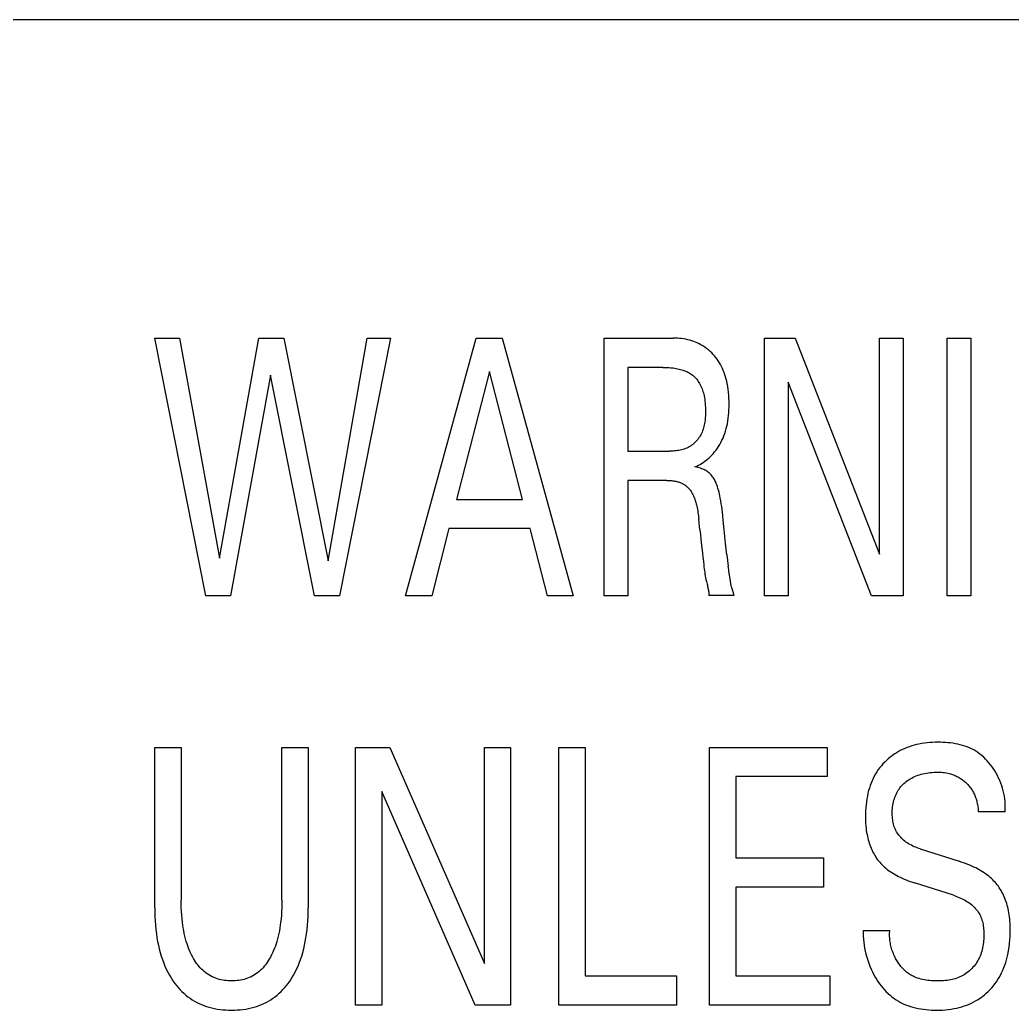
# Model space of a CAD drawing. Extents: x 0 to 420, y 0 to 297.
# Drawn here: x 145.3 to 151.84, y 223.99 to 230.53 of the extents above; entities that cross this region are included whole.
import ezdxf

# ---------------------------------------------------------------- set-up
doc = ezdxf.new("R2010")
doc.units = 0
doc.header["$LTSCALE"] = 23.1
doc.layers.add('10000_FRONT', color=7, linetype='CONTINUOUS')

msp = doc.modelspace()

# ---------------------------------------------------------------- linework, layer by layer
at = {"layer": '10000_FRONT', "color": 7, "linetype": 'CONTINUOUS'}
for p, q in [((194.1885, 230.5255), (89.1885, 230.5255)), ((146.5243, 226.7255), (146.1885, 228.4255)), ((146.1885, 228.4255), (146.3515, 228.4255)), ((146.3515, 228.4255), (146.6147, 226.9749)), ((146.6147, 226.9749), (146.8754, 228.4255)), ((146.8754, 228.4255), (147.0408, 228.4255)), ((147.0408, 228.4255), (147.3314, 226.9557)), ((147.3314, 226.9557), (147.5897, 228.4255)), ((147.7439, 228.4255), (147.4073, 226.7255)), ((147.5897, 228.4255), (147.7439, 228.4255)), ((147.8423, 226.7255), (148.3097, 228.4255)), ((148.3097, 228.4255), (148.4808, 228.4255)), ((148.4808, 228.4255), (148.9481, 226.7255)), ((149.1539, 226.7255), (149.1539, 228.4255)), ((149.1539, 228.4255), (149.6076, 228.4255)), ((150.2113, 226.7255), (150.2113, 228.4255)), ((150.2113, 228.4255), (150.4139, 228.4255)), ((150.4139, 228.4255), (150.97, 227.0002)), ((150.97, 227.0002), (150.97, 228.4255)), ((150.97, 228.4255), (151.125, 228.4255)), ((151.125, 228.4255), (151.125, 226.7255)), ((151.4156, 226.7255), (151.4156, 228.4255)), ((151.4156, 228.4255), (151.5713, 228.4255)), ((151.5713, 228.4255), (151.5713, 226.7255)), ((148.396, 228.2063), (148.1781, 227.3617)), ((148.6148, 227.3617), (148.396, 228.2063)), ((149.3097, 228.2328), (149.3097, 227.6798)), ((149.5398, 228.2328), (149.3097, 228.2328)), ((146.9513, 228.181), (146.6881, 226.7255)), ((147.2418, 226.7255), (146.9513, 228.181)), ((150.3663, 228.1352), (150.3663, 226.7255)), ((150.9159, 226.7255), (150.3663, 228.1352)), ((149.3097, 227.6798), (149.5809, 227.6798)), ((149.3097, 227.487), (149.3097, 226.7255)), ((149.5664, 227.487), (149.3097, 227.487)), ((148.1781, 227.3617), (148.6148, 227.3617)), ((149.7843, 227.1605), (149.7771, 227.2316)), ((148.1281, 227.1689), (148.0151, 226.7255)), ((148.664, 227.1689), (148.1281, 227.1689)), ((148.7786, 226.7255), (148.664, 227.1689)), ((149.9627, 226.9954), (149.9716, 226.9207)), ((149.9853, 226.825), (149.9778, 226.8749)), ((146.6881, 226.7255), (146.5243, 226.7255)), ((147.4073, 226.7255), (147.2418, 226.7255)), ((148.0151, 226.7255), (147.8423, 226.7255)), ((148.9481, 226.7255), (148.7786, 226.7255)), ((149.3097, 226.7255), (149.1539, 226.7255)), ((150.0095, 226.7268), (149.844, 226.7268)), ((150.3663, 226.7255), (150.2113, 226.7255)), ((151.125, 226.7255), (150.9159, 226.7255)), ((151.5713, 226.7255), (151.4156, 226.7255)), ((146.1885, 224.6665), (146.1885, 225.7255)), ((146.1885, 225.7255), (146.3629, 225.7255)), ((146.3629, 225.7255), (146.3629, 224.7171)), ((147.0271, 224.7171), (147.0271, 225.7255)), ((147.0271, 225.7255), (147.2005, 225.7255)), ((147.2005, 225.7255), (147.2005, 224.6665)), ((147.5132, 224.0255), (147.5132, 225.7255)), ((147.5132, 225.7255), (147.74, 225.7255)), ((147.74, 225.7255), (148.3626, 224.3002)), ((148.3626, 224.3002), (148.3626, 225.7255)), ((148.3626, 225.7255), (148.5361, 225.7255)), ((148.5361, 225.7255), (148.5361, 224.0255)), ((148.8533, 224.0255), (148.8533, 225.7255)), ((148.8533, 225.7255), (149.0277, 225.7255)), ((149.0277, 225.7255), (149.0277, 224.2183)), ((149.8472, 224.0255), (149.8472, 225.7255)), ((149.8472, 225.7255), (150.6243, 225.7255)), ((150.6243, 225.7255), (150.6243, 225.5328)), ((150.0216, 225.5328), (150.0216, 224.9966)), ((150.6243, 225.5328), (150.0216, 225.5328)), ((147.6867, 225.4352), (147.6867, 224.0255)), ((148.3021, 224.0255), (147.6867, 225.4352)), ((151.7981, 225.3002), (151.621, 225.3002)), ((151.2379, 225.0557), (151.4945, 224.9737)), ((150.0216, 224.9966), (150.6009, 224.9966)), ((150.6009, 224.9966), (150.6009, 224.8039)), ((150.0216, 224.8039), (150.0216, 224.2183)), ((150.6009, 224.8039), (150.0216, 224.8039)), ((151.4566, 224.7496), (151.1999, 224.8316)), ((150.862, 224.5183), (151.0373, 224.5183)), ((149.0277, 224.2183), (149.6295, 224.2183)), ((149.6295, 224.2183), (149.6295, 224.0255)), ((150.0216, 224.2183), (150.6406, 224.2183)), ((150.6406, 224.2183), (150.6406, 224.0255)), ((147.6867, 224.0255), (147.5132, 224.0255)), ((148.5361, 224.0255), (148.3021, 224.0255)), ((149.6295, 224.0255), (148.8533, 224.0255)), ((150.6406, 224.0255), (149.8472, 224.0255))]:
    msp.add_line(p, q, dxfattribs=at)
for points in [[(149.752, 227.5762), (149.7633, 227.5813), (149.7743, 227.5869), (149.7852, 227.5928), (149.7958, 227.5992), (149.8061, 227.6059), (149.8162, 227.6129), (149.8261, 227.6203), (149.8356, 227.6281), (149.845, 227.6363), (149.8542, 227.6449), (149.863, 227.6537), (149.8715, 227.6629), (149.8814, 227.6745), (149.8908, 227.6865), (149.8997, 227.6988), (149.9081, 227.7116), (149.916, 227.7246), (149.9234, 227.738), (149.9302, 227.7517), (149.937, 227.7666), (149.9431, 227.7818), (149.9487, 227.7972), (149.9537, 227.8128), (149.9581, 227.8286), (149.9621, 227.8445), (149.9655, 227.8605), (149.9688, 227.8787), (149.9715, 227.897), (149.9736, 227.9154), (149.9752, 227.9339), (149.9763, 227.9523), (149.977, 227.9709), (149.9772, 227.9894), (149.977, 228.0091), (149.9763, 228.0288), (149.9751, 228.0485), (149.9734, 228.0682), (149.9711, 228.0877), (149.9681, 228.1072), (149.9645, 228.1266), (149.9613, 228.1412), (149.9577, 228.1557), (149.9537, 228.1701), (149.9492, 228.1844), (149.9442, 228.1984), (149.9387, 228.2123), (149.9328, 228.226), (149.9263, 228.2395), (149.9199, 228.2515), (149.913, 228.2634), (149.9057, 228.2749), (149.8979, 228.2862), (149.8897, 228.2972), (149.8811, 228.3078), (149.8721, 228.3181), (149.8626, 228.328), (149.8517, 228.3384), (149.8404, 228.3483), (149.8286, 228.3576), (149.8164, 228.3664), (149.8038, 228.3746), (149.7909, 228.3822), (149.7793, 228.3882), (149.7675, 228.3938), (149.7556, 228.3989), (149.7434, 228.4036), (149.731, 228.4078), (149.7185, 228.4115), (149.7058, 228.4147), (149.692, 228.4177), (149.6781, 228.4202), (149.664, 228.4222), (149.65, 228.4237), (149.6358, 228.4247), (149.6217, 228.4253), (149.6076, 228.4255)], [(149.5398, 228.2328), (149.553, 228.2326), (149.5663, 228.2322), (149.5795, 228.2315), (149.5927, 228.2305), (149.6059, 228.2291), (149.619, 228.2273), (149.6284, 228.2257), (149.6378, 228.224), (149.6471, 228.2219), (149.6564, 228.2196), (149.6656, 228.217), (149.6746, 228.2141), (149.6836, 228.2108), (149.6912, 228.2078), (149.6986, 228.2044), (149.7059, 228.2008), (149.7131, 228.1969), (149.7201, 228.1927), (149.7269, 228.1882), (149.7335, 228.1834), (149.74, 228.1781), (149.7462, 228.1725), (149.7522, 228.1666), (149.7579, 228.1604), (149.7634, 228.154), (149.7685, 228.1473), (149.7734, 228.1404), (149.778, 228.1333), (149.7823, 228.1261), (149.7869, 228.1177), (149.7911, 228.1091), (149.7949, 228.1004), (149.7985, 228.0915), (149.8017, 228.0825), (149.8046, 228.0734), (149.8072, 228.0643), (149.8096, 228.055), (149.8117, 228.0458), (149.8142, 228.033), (149.8162, 228.0202), (149.8179, 228.0074), (149.8193, 227.9945), (149.8202, 227.9816), (149.8209, 227.9686), (149.8213, 227.9555), (149.8214, 227.9424), (149.8214, 227.9324), (149.8212, 227.9224), (149.8208, 227.9123), (149.8202, 227.9023), (149.8194, 227.8923), (149.8183, 227.8824), (149.817, 227.8725), (149.8154, 227.8626), (149.8136, 227.8528), (149.8113, 227.8432), (149.8088, 227.8336), (149.8059, 227.8241), (149.8026, 227.8148), (149.7989, 227.8056), (149.7947, 227.7965), (149.7905, 227.7883), (149.7859, 227.7802), (149.781, 227.7724), (149.7757, 227.7647), (149.7701, 227.7573), (149.7641, 227.7501), (149.7579, 227.7432), (149.7513, 227.7366), (149.7445, 227.7304), (149.7374, 227.7244), (149.73, 227.7189), (149.7224, 227.7137), (149.7145, 227.7089), (149.7065, 227.7046), (149.6982, 227.7007), (149.6897, 227.6972), (149.6811, 227.6941), (149.6723, 227.6913), (149.6634, 227.6889), (149.6544, 227.6868), (149.6453, 227.685), (149.6362, 227.6835), (149.627, 227.6823), (149.6177, 227.6813), (149.6085, 227.6806), (149.5993, 227.6801), (149.5901, 227.6799), (149.5809, 227.6798)], [(149.9448, 227.1598), (149.9385, 227.2237), (149.9353, 227.2557), (149.9332, 227.2751), (149.9309, 227.2944), (149.9284, 227.3138), (149.9257, 227.3331), (149.9226, 227.3523), (149.9191, 227.3715), (149.9166, 227.3841), (149.9138, 227.3967), (149.9107, 227.4092), (149.9074, 227.4217), (149.9038, 227.4341), (149.8998, 227.4464), (149.8954, 227.4586), (149.8928, 227.4655), (149.8899, 227.4724), (149.887, 227.4792), (149.8838, 227.4859), (149.8804, 227.4925), (149.8767, 227.4989), (149.8729, 227.5052), (149.8687, 227.5113), (149.8642, 227.5171), (149.8591, 227.5231), (149.8537, 227.5288), (149.8479, 227.5342), (149.8419, 227.5393), (149.8356, 227.544), (149.8298, 227.548), (149.8237, 227.5516), (149.8176, 227.555), (149.8112, 227.5582), (149.8048, 227.5611), (149.7982, 227.5637), (149.7892, 227.5669), (149.78, 227.5698), (149.7707, 227.5722), (149.7614, 227.5744), (149.752, 227.5762)], [(149.5664, 227.487), (149.5739, 227.4869), (149.5815, 227.4867), (149.589, 227.4862), (149.5965, 227.4856), (149.6041, 227.4848), (149.6115, 227.4838), (149.619, 227.4825), (149.6264, 227.481), (149.632, 227.4796), (149.6376, 227.4782), (149.6432, 227.4765), (149.6487, 227.4747), (149.6541, 227.4727), (149.6595, 227.4705), (149.6648, 227.4682), (149.67, 227.4656), (149.6751, 227.4629), (149.6797, 227.4602), (149.6842, 227.4573), (149.6887, 227.4543), (149.693, 227.4511), (149.6971, 227.4477), (149.7012, 227.4442), (149.7051, 227.4405), (149.7089, 227.4367), (149.7125, 227.4328), (149.7161, 227.4285), (149.7196, 227.424), (149.7229, 227.4194), (149.726, 227.4147), (149.729, 227.4099), (149.7318, 227.405), (149.7345, 227.4), (149.7371, 227.395), (149.7396, 227.3899), (149.7419, 227.3847), (149.745, 227.3775), (149.7478, 227.3702), (149.7505, 227.3628), (149.7531, 227.3554), (149.7554, 227.3479), (149.7576, 227.3404), (149.7597, 227.3329), (149.7616, 227.3253), (149.7634, 227.3176), (149.7658, 227.307), (149.7679, 227.2963), (149.7698, 227.2856), (149.7716, 227.2748), (149.7732, 227.264), (149.7746, 227.2532), (149.7759, 227.2424), (149.7771, 227.2316)], [(149.7843, 227.1605), (149.7875, 227.1301), (149.7909, 227.0998), (149.7978, 227.0391)], [(149.9627, 226.9954), (149.9582, 227.0342), (149.9539, 227.0731), (149.9492, 227.1164), (149.9448, 227.1598)], [(149.7978, 227.0391), (149.8013, 227.0086), (149.8046, 226.9779)], [(149.8046, 226.9779), (149.8072, 226.9533), (149.8098, 226.9287)], [(149.8098, 226.9287), (149.8112, 226.9164), (149.8127, 226.9042), (149.8143, 226.8921), (149.816, 226.88), (149.8178, 226.8681), (149.8199, 226.8563), (149.8221, 226.8447), (149.8245, 226.8333), (149.8259, 226.827), (149.8274, 226.8208), (149.8321, 226.8022)], [(149.9778, 226.8749), (149.9761, 226.8863), (149.9745, 226.8978), (149.973, 226.9092), (149.9716, 226.9207)], [(149.9994, 226.7642), (149.9985, 226.767), (149.9975, 226.7699), (149.9965, 226.7727), (149.9956, 226.7756), (149.9942, 226.7803), (149.993, 226.785), (149.9918, 226.7899), (149.9907, 226.7948), (149.9896, 226.7997), (149.9886, 226.8047), (149.9877, 226.8097), (149.9869, 226.8148), (149.986, 226.8199), (149.9853, 226.825)], [(149.8321, 226.8022), (149.8336, 226.7959), (149.8351, 226.7896), (149.8366, 226.7832), (149.8379, 226.7767), (149.8392, 226.7701), (149.8404, 226.7633), (149.8415, 226.7564), (149.8424, 226.7493), (149.8431, 226.742), (149.8437, 226.7345), (149.844, 226.7268)], [(150.0095, 226.7268), (150.009, 226.7303), (150.0084, 226.7338), (150.0077, 226.7371), (150.0069, 226.7404), (150.0061, 226.7436), (150.0053, 226.7466), (150.0044, 226.7497), (150.0034, 226.7526), (150.0024, 226.7556), (150.0014, 226.7585), (149.9994, 226.7642)], [(151.7981, 225.3002), (151.7991, 225.3172), (151.7993, 225.3343), (151.7987, 225.3515), (151.7974, 225.3689), (151.7955, 225.3863), (151.7928, 225.4037), (151.7894, 225.4211), (151.7854, 225.4385), (151.7806, 225.4557), (151.7753, 225.4729), (151.7692, 225.4899), (151.7626, 225.5066), (151.7553, 225.5231), (151.7474, 225.5394), (151.7389, 225.5553), (151.7304, 225.5698), (151.7214, 225.5841), (151.7119, 225.5979), (151.7019, 225.6113), (151.6914, 225.6243), (151.6805, 225.6368), (151.669, 225.6488), (151.6572, 225.6603), (151.6449, 225.6711), (151.6321, 225.6814), (151.6189, 225.691), (151.6053, 225.7), (151.5913, 225.7083), (151.5771, 225.7157), (151.5626, 225.7224), (151.5478, 225.7285), (151.5326, 225.734), (151.5172, 225.7388), (151.5015, 225.7431), (151.4857, 225.7468), (151.4697, 225.7499), (151.4535, 225.7526), (151.4372, 225.7548), (151.4209, 225.7565), (151.4045, 225.7578), (151.3881, 225.7587), (151.3717, 225.7591), (151.3554, 225.7593), (151.3371, 225.759), (151.319, 225.7583), (151.301, 225.7572), (151.2831, 225.7555), (151.2652, 225.7533), (151.2474, 225.7506), (151.2298, 225.7472), (151.2137, 225.7437), (151.1978, 225.7396), (151.1819, 225.735), (151.1662, 225.7298), (151.1507, 225.7241), (151.1355, 225.7179), (151.1204, 225.7111), (151.1062, 225.704), (151.0923, 225.6964), (151.0786, 225.6883), (151.0653, 225.6797), (151.0523, 225.6706), (151.0396, 225.661), (151.0274, 225.6508), (151.0152, 225.64), (151.0034, 225.6286), (150.9921, 225.6167), (150.9814, 225.6044), (150.9711, 225.5917), (150.9613, 225.5785), (150.9521, 225.565), (150.9435, 225.5511), (150.9351, 225.5362), (150.9273, 225.5209), (150.9202, 225.5053), (150.9136, 225.4894), (150.9077, 225.4733), (150.9023, 225.4569), (150.8975, 225.4404), (150.8932, 225.4238), (150.889, 225.4047), (150.8855, 225.3856), (150.8826, 225.3663), (150.8803, 225.3469), (150.8785, 225.3275), (150.8773, 225.308), (150.8766, 225.2885), (150.8765, 225.2689)], [(151.2379, 225.0557), (151.228, 225.059), (151.2181, 225.0625), (151.2083, 225.0663), (151.1987, 225.0703), (151.1891, 225.0746), (151.1797, 225.0793), (151.1704, 225.0842), (151.1614, 225.0895), (151.1525, 225.0951), (151.1439, 225.1011), (151.1355, 225.1075), (151.1285, 225.1132), (151.1218, 225.1193), (151.1153, 225.1255), (151.1091, 225.1321), (151.1031, 225.1389), (151.0974, 225.1459), (151.092, 225.1532), (151.087, 225.1606), (151.0823, 225.1683), (151.078, 225.1761), (151.074, 225.1842), (151.0703, 225.1928), (151.067, 225.2017), (151.0641, 225.2107), (151.0616, 225.2198), (151.0595, 225.229), (151.0577, 225.2384), (151.0563, 225.2478), (151.0552, 225.2572), (151.0544, 225.2667), (151.0538, 225.2763), (151.0536, 225.2858), (151.0536, 225.2974), (151.0539, 225.309), (151.0547, 225.3205), (151.0559, 225.332), (151.0574, 225.3434), (151.0594, 225.3548), (151.0619, 225.366), (151.0647, 225.3772), (151.0676, 225.3869), (151.0708, 225.3966), (151.0744, 225.4061), (151.0784, 225.4154), (151.0827, 225.4246), (151.0874, 225.4335), (151.0926, 225.4423), (151.0981, 225.4507), (151.104, 225.4587), (151.1101, 225.4664), (151.1167, 225.4738), (151.1236, 225.4809), (151.1307, 225.4877), (151.1382, 225.4942), (151.1459, 225.5004), (151.1539, 225.5063), (151.1629, 225.5124), (151.1721, 225.5181), (151.1816, 225.5234), (151.1913, 225.5283), (151.2012, 225.5329), (151.2112, 225.5371), (151.2221, 225.5411), (151.2331, 225.5448), (151.2443, 225.548), (151.2556, 225.5509), (151.2669, 225.5534), (151.2784, 225.5555), (151.2911, 225.5575), (151.3039, 225.5592), (151.3167, 225.5604), (151.3296, 225.5612), (151.3425, 225.5616), (151.3554, 225.5617), (151.3663, 225.5614), (151.3773, 225.5609), (151.3882, 225.5599), (151.3991, 225.5587), (151.4099, 225.557), (151.4206, 225.5549), (151.4287, 225.553), (151.4367, 225.5508), (151.4446, 225.5484)], [(151.4446, 225.5484), (151.4516, 225.546), (151.4586, 225.5434), (151.4655, 225.5406), (151.4723, 225.5376), (151.4791, 225.5344), (151.4852, 225.5312), (151.4912, 225.5279), (151.4972, 225.5244), (151.503, 225.5208), (151.5088, 225.517), (151.5144, 225.513), (151.5199, 225.5089), (151.5254, 225.5047), (151.5307, 225.5002), (151.5361, 225.4955), (151.5414, 225.4906), (151.5465, 225.4856), (151.5515, 225.4804), (151.5564, 225.475), (151.561, 225.4696), (151.5656, 225.464), (151.5699, 225.4583), (151.5741, 225.4524), (151.5781, 225.4464), (151.5819, 225.4402), (151.5856, 225.4339), (151.5891, 225.4274), (151.5924, 225.4209), (151.5955, 225.4142), (151.5984, 225.4075), (151.6011, 225.4007), (151.6036, 225.3938), (151.606, 225.3868), (151.6082, 225.3798), (151.6104, 225.372), (151.6124, 225.3641), (151.6141, 225.3562), (151.6157, 225.3482), (151.6171, 225.3403), (151.6183, 225.3323), (151.6192, 225.3243), (151.62, 225.3162), (151.6206, 225.3082), (151.621, 225.3002)], [(150.8765, 225.2689), (150.8766, 225.254), (150.8771, 225.2391), (150.8778, 225.2242), (150.8789, 225.2093), (150.8803, 225.1945), (150.8821, 225.1797), (150.8843, 225.165), (150.8869, 225.1503), (150.8892, 225.1388), (150.8918, 225.1274), (150.8947, 225.1161), (150.8979, 225.1048), (150.9013, 225.0936), (150.9051, 225.0825), (150.9091, 225.0715), (150.9135, 225.0607), (150.9182, 225.0499), (150.9229, 225.0401), (150.9278, 225.0304), (150.933, 225.0209), (150.9385, 225.0115), (150.9443, 225.0023), (150.9504, 224.9933), (150.9568, 224.9846), (150.9635, 224.976), (150.9704, 224.9677), (150.9781, 224.9592), (150.986, 224.951), (150.9943, 224.9431), (151.0028, 224.9354), (151.0115, 224.928), (151.0205, 224.9209), (151.0297, 224.914), (151.0401, 224.9067), (151.0507, 224.8997), (151.0614, 224.8929), (151.0724, 224.8864), (151.0835, 224.8803), (151.0948, 224.8743), (151.1062, 224.8687), (151.1192, 224.8625), (151.1324, 224.8567), (151.1457, 224.8511), (151.1591, 224.8458), (151.1726, 224.8408), (151.1863, 224.8361), (151.1999, 224.8316)], [(151.8311, 224.5512), (151.8305, 224.5652), (151.8296, 224.5791), (151.8284, 224.593), (151.827, 224.6069), (151.8252, 224.6208), (151.823, 224.6346), (151.8205, 224.6483), (151.8181, 224.6601), (151.8153, 224.6718), (151.8123, 224.6834), (151.809, 224.695), (151.8053, 224.7065), (151.8013, 224.7178), (151.797, 224.7291), (151.7924, 224.7402), (151.7874, 224.7511), (151.7824, 224.7612), (151.7772, 224.7711), (151.7716, 224.7808), (151.7658, 224.7904), (151.7596, 224.7998), (151.7532, 224.809), (151.7465, 224.818), (151.7395, 224.8267), (151.7322, 224.8352), (151.7243, 224.8438), (151.716, 224.8521), (151.7075, 224.8602), (151.6988, 224.868), (151.6898, 224.8755), (151.6806, 224.8827), (151.6712, 224.8897), (151.6605, 224.8972), (151.6495, 224.9044), (151.6383, 224.9112), (151.627, 224.9178), (151.6155, 224.9241), (151.6038, 224.9301), (151.592, 224.9359), (151.5784, 224.9421), (151.5647, 224.9481), (151.5509, 224.9537), (151.5369, 224.9591), (151.5229, 224.9642), (151.5087, 224.9691), (151.4945, 224.9737)], [(151.4566, 224.7496), (151.4673, 224.7461), (151.478, 224.7423), (151.4886, 224.7382), (151.4991, 224.7339), (151.5095, 224.7293), (151.5198, 224.7244), (151.5298, 224.7191), (151.5397, 224.7135), (151.5494, 224.7075), (151.5588, 224.7011), (151.568, 224.6944), (151.5756, 224.6883), (151.5829, 224.682), (151.5899, 224.6754), (151.5967, 224.6685), (151.6033, 224.6614), (151.6094, 224.654), (151.6153, 224.6464), (151.6208, 224.6385), (151.6259, 224.6304), (151.6306, 224.6221), (151.6349, 224.6136), (151.6388, 224.6046), (151.6423, 224.5955), (151.6453, 224.5861), (151.648, 224.5767), (151.6502, 224.567), (151.6521, 224.5573), (151.6537, 224.5475), (151.6549, 224.5375), (151.6559, 224.5276), (151.6567, 224.5175), (151.6572, 224.5075), (151.6575, 224.4958), (151.6576, 224.4842), (151.6574, 224.4725), (151.6569, 224.4609), (151.6561, 224.4493), (151.6549, 224.4378), (151.6534, 224.4263), (151.6516, 224.4149), (151.6494, 224.4036), (151.6468, 224.3924), (151.6439, 224.3813), (151.6405, 224.3704), (151.6367, 224.3596), (151.6325, 224.3489), (151.6279, 224.3384), (151.6227, 224.3281), (151.6175, 224.3186), (151.612, 224.3094), (151.606, 224.3003), (151.5997, 224.2915), (151.593, 224.2829), (151.5859, 224.2747), (151.5786, 224.2666), (151.571, 224.259), (151.563, 224.2516), (151.5548, 224.2446), (151.5463, 224.2379), (151.5376, 224.2317), (151.5286, 224.2259), (151.5194, 224.2205), (151.5097, 224.2154), (151.4998, 224.2107), (151.4898, 224.2065), (151.4795, 224.2028), (151.4691, 224.1994), (151.4585, 224.1965), (151.4478, 224.1939), (151.4369, 224.1917), (151.426, 224.1898), (151.4149, 224.1882), (151.4038, 224.187), (151.3925, 224.186), (151.3813, 224.1853), (151.37, 224.1848), (151.3586, 224.1846), (151.3472, 224.1846), (151.3354, 224.1848), (151.3235, 224.1852), (151.3117, 224.1859), (151.2999, 224.1869), (151.2882, 224.1882), (151.2765, 224.1897), (151.265, 224.1917), (151.2536, 224.1939), (151.2424, 224.1966), (151.2313, 224.1997), (151.2204, 224.2031), (151.2097, 224.2071)], [(146.1885, 224.6665), (146.1888, 224.6381), (146.1896, 224.6097), (146.191, 224.5813), (146.193, 224.5529), (146.1957, 224.5246), (146.1991, 224.4963), (146.2032, 224.4682), (146.2074, 224.444), (146.2123, 224.4198), (146.2178, 224.3959), (146.224, 224.3721), (146.231, 224.3485), (146.2388, 224.3252), (146.2473, 224.3021), (146.2557, 224.2819), (146.2647, 224.262), (146.2745, 224.2424), (146.2849, 224.2232), (146.2962, 224.2044), (146.3081, 224.1861), (146.3209, 224.1683), (146.3317, 224.1544), (146.343, 224.1409), (146.3549, 224.1279), (146.3672, 224.1153), (146.38, 224.1032), (146.3933, 224.0916), (146.407, 224.0806), (146.4212, 224.0703), (146.4356, 224.0607), (146.4504, 224.0518), (146.4656, 224.0434), (146.4811, 224.0358), (146.4969, 224.0287), (146.513, 224.0223), (146.5293, 224.0165), (146.5458, 224.0114), (146.5639, 224.0066), (146.5823, 224.0025), (146.6008, 223.9991), (146.6194, 223.9964), (146.6381, 223.9943), (146.6569, 223.9929), (146.6757, 223.9921), (146.6945, 223.9918), (146.7134, 223.9921), (146.7322, 223.9929), (146.751, 223.9943), (146.7697, 223.9964), (146.7883, 223.9991), (146.8068, 224.0025), (146.8251, 224.0066), (146.8433, 224.0114), (146.8598, 224.0165), (146.8761, 224.0223), (146.8922, 224.0287), (146.908, 224.0358), (146.9235, 224.0434), (146.9386, 224.0518), (146.9534, 224.0607), (146.9678, 224.0703), (146.982, 224.0806), (146.9958, 224.0916), (147.0091, 224.1032), (147.0219, 224.1153), (147.0342, 224.1279), (147.046, 224.1409), (147.0573, 224.1544), (147.0682, 224.1683), (147.0809, 224.1861), (147.0929, 224.2044), (147.1041, 224.2232), (147.1146, 224.2424), (147.1243, 224.262), (147.1334, 224.2819), (147.1417, 224.3021), (147.1503, 224.3252), (147.158, 224.3485), (147.165, 224.3721), (147.1712, 224.3959), (147.1768, 224.4198), (147.1816, 224.444), (147.1858, 224.4682), (147.19, 224.4963), (147.1934, 224.5246), (147.1961, 224.5529), (147.1981, 224.5813), (147.1995, 224.6097), (147.2003, 224.6381), (147.2005, 224.6665)], [(147.0271, 224.7171), (147.0269, 224.6926), (147.0262, 224.668), (147.0251, 224.6434), (147.0235, 224.6189), (147.0214, 224.5944), (147.0187, 224.57), (147.0163, 224.5519), (147.0136, 224.5339), (147.0105, 224.516), (147.007, 224.4981), (147.003, 224.4803), (146.9986, 224.4626), (146.9937, 224.4451), (146.9891, 224.4299), (146.984, 224.4149), (146.9785, 224.4001), (146.9726, 224.3854), (146.9662, 224.3708), (146.9594, 224.3565), (146.9521, 224.3424), (146.9461, 224.3317), (146.9397, 224.3212), (146.9331, 224.3108), (146.9261, 224.3007), (146.9188, 224.2909), (146.9111, 224.2813), (146.9031, 224.2721), (146.8946, 224.2632), (146.8858, 224.2547), (146.8763, 224.2464), (146.8664, 224.2386), (146.8561, 224.2312), (146.8455, 224.2243), (146.8346, 224.2179), (146.8234, 224.2121), (146.8119, 224.2068), (146.8002, 224.2021), (146.7891, 224.1983), (146.7777, 224.1949), (146.7662, 224.1921), (146.7546, 224.1897), (146.7429, 224.1878), (146.7311, 224.1864), (146.7192, 224.1854), (146.7073, 224.1848), (146.6954, 224.1846), (146.6836, 224.1848), (146.6717, 224.1854), (146.6599, 224.1864), (146.6482, 224.1878), (146.6365, 224.1897), (146.6249, 224.1921), (146.6135, 224.1949), (146.6022, 224.1983), (146.591, 224.2021), (146.5793, 224.2068), (146.5679, 224.2121), (146.5567, 224.2179), (146.5457, 224.2243), (146.5351, 224.2312), (146.5249, 224.2386), (146.515, 224.2464), (146.5055, 224.2547), (146.4966, 224.2632), (146.4881, 224.2721), (146.48, 224.2813), (146.4723, 224.2909), (146.4649, 224.3007), (146.4579, 224.3108), (146.4512, 224.3212), (146.4449, 224.3317), (146.4388, 224.3424), (146.4314, 224.3566), (146.4245, 224.371), (146.418, 224.3856), (146.412, 224.4003), (146.4065, 224.4153), (146.4014, 224.4304), (146.3966, 224.4456), (146.3917, 224.4632), (146.3873, 224.4808), (146.3833, 224.4986), (146.3797, 224.5165), (146.3765, 224.5344), (146.3738, 224.5525), (146.3713, 224.5705), (146.3686, 224.5949), (146.3665, 224.6193), (146.3649, 224.6437), (146.3637, 224.6682), (146.3631, 224.6926), (146.3629, 224.7171)], [(150.862, 224.5183), (150.8617, 224.4993), (150.8621, 224.4801), (150.8632, 224.4606), (150.8651, 224.4409), (150.8677, 224.421), (150.871, 224.4011), (150.875, 224.3811), (150.8797, 224.3612), (150.8852, 224.3413), (150.8913, 224.3215), (150.8981, 224.3018), (150.9055, 224.2824), (150.9137, 224.2632), (150.9225, 224.2443), (150.932, 224.2258), (150.9406, 224.2104), (150.9496, 224.1953), (150.9591, 224.1805), (150.9691, 224.1662), (150.9795, 224.1522), (150.9905, 224.1387), (151.0018, 224.1257), (151.0136, 224.1131), (151.0259, 224.1012), (151.0386, 224.0897), (151.0517, 224.0789), (151.0653, 224.0687), (151.0793, 224.0592), (151.0937, 224.0503), (151.1088, 224.042), (151.1244, 224.0345), (151.1403, 224.0276), (151.1565, 224.0215), (151.173, 224.0159), (151.1898, 224.011), (151.2069, 224.0068), (151.2241, 224.0031), (151.2415, 223.9999), (151.259, 223.9974), (151.2766, 223.9953), (151.2943, 223.9937), (151.312, 223.9927), (151.3296, 223.992), (151.3472, 223.9918), (151.3663, 223.9921), (151.3854, 223.9928), (151.4043, 223.9941), (151.4231, 223.996), (151.4418, 223.9985), (151.4604, 224.0017), (151.4789, 224.0055), (151.4956, 224.0095), (151.5121, 224.0142), (151.5285, 224.0194), (151.5447, 224.0252), (151.5607, 224.0317), (151.5764, 224.0387), (151.5918, 224.0464), (151.6064, 224.0545), (151.6207, 224.0632), (151.6346, 224.0724), (151.6481, 224.0822), (151.6612, 224.0925), (151.6739, 224.1034), (151.6861, 224.1147), (151.698, 224.1267), (151.7094, 224.1392), (151.7204, 224.1521), (151.7308, 224.1655), (151.7406, 224.1792), (151.75, 224.1933), (151.7587, 224.2078), (151.7669, 224.2226), (151.7751, 224.2389), (151.7827, 224.2555), (151.7896, 224.2724), (151.7959, 224.2896), (151.8016, 224.3069), (151.8067, 224.3245), (151.8113, 224.3421), (151.8154, 224.36), (151.82, 224.3835), (151.8238, 224.4072), (151.8268, 224.431), (151.8291, 224.4548), (151.8306, 224.4788), (151.8314, 224.5028), (151.8316, 224.5268), (151.8311, 224.5512)], [(151.2097, 224.2071), (151.2034, 224.2096), (151.1972, 224.2124), (151.1911, 224.2153), (151.185, 224.2184), (151.1791, 224.2217), (151.1726, 224.2255), (151.1663, 224.2296), (151.1601, 224.2338), (151.154, 224.2383), (151.1481, 224.243), (151.1423, 224.2479), (151.1366, 224.2529), (151.1311, 224.2582), (151.1257, 224.2636), (151.1204, 224.2692), (151.1153, 224.275), (151.1103, 224.2809), (151.1055, 224.2869), (151.1008, 224.2931), (151.0962, 224.2995), (151.0918, 224.3059), (151.0876, 224.3125), (151.0835, 224.3192), (151.0795, 224.326), (151.0758, 224.3329), (151.0717, 224.3409), (151.0678, 224.3489), (151.0641, 224.3571), (151.0606, 224.3653), (151.0573, 224.3737), (151.0543, 224.3821), (151.0515, 224.3905), (151.0489, 224.399), (151.0465, 224.4076), (151.0444, 224.4162), (151.0424, 224.4248), (151.0408, 224.4334), (151.0393, 224.4421), (151.0381, 224.4507), (151.0371, 224.4593), (151.0364, 224.4679), (151.0359, 224.4765), (151.0357, 224.485), (151.0357, 224.4934), (151.036, 224.5018), (151.0365, 224.5101), (151.0373, 224.5183)]]:
    msp.add_lwpolyline(points, dxfattribs=at)

doc.saveas('drawing.dxf')
